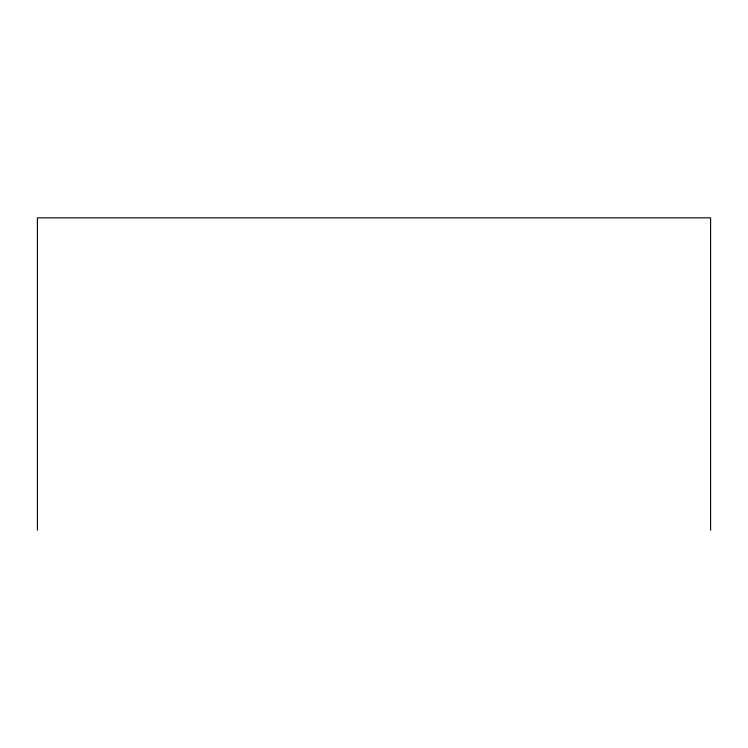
<?xml version="1.0" encoding="UTF-8"?>
<svg xmlns="http://www.w3.org/2000/svg" width="748" height="748" viewBox="0 0 748 748"><rect width="100%" height="100%" fill="white"/><g stroke="black" fill="none" stroke-linecap="round" stroke-linejoin="round"><path stroke-width="1.12" d="M710.6 530.164L710.6 217.836L37.4 217.836L37.4 530.164"/></g></svg>
